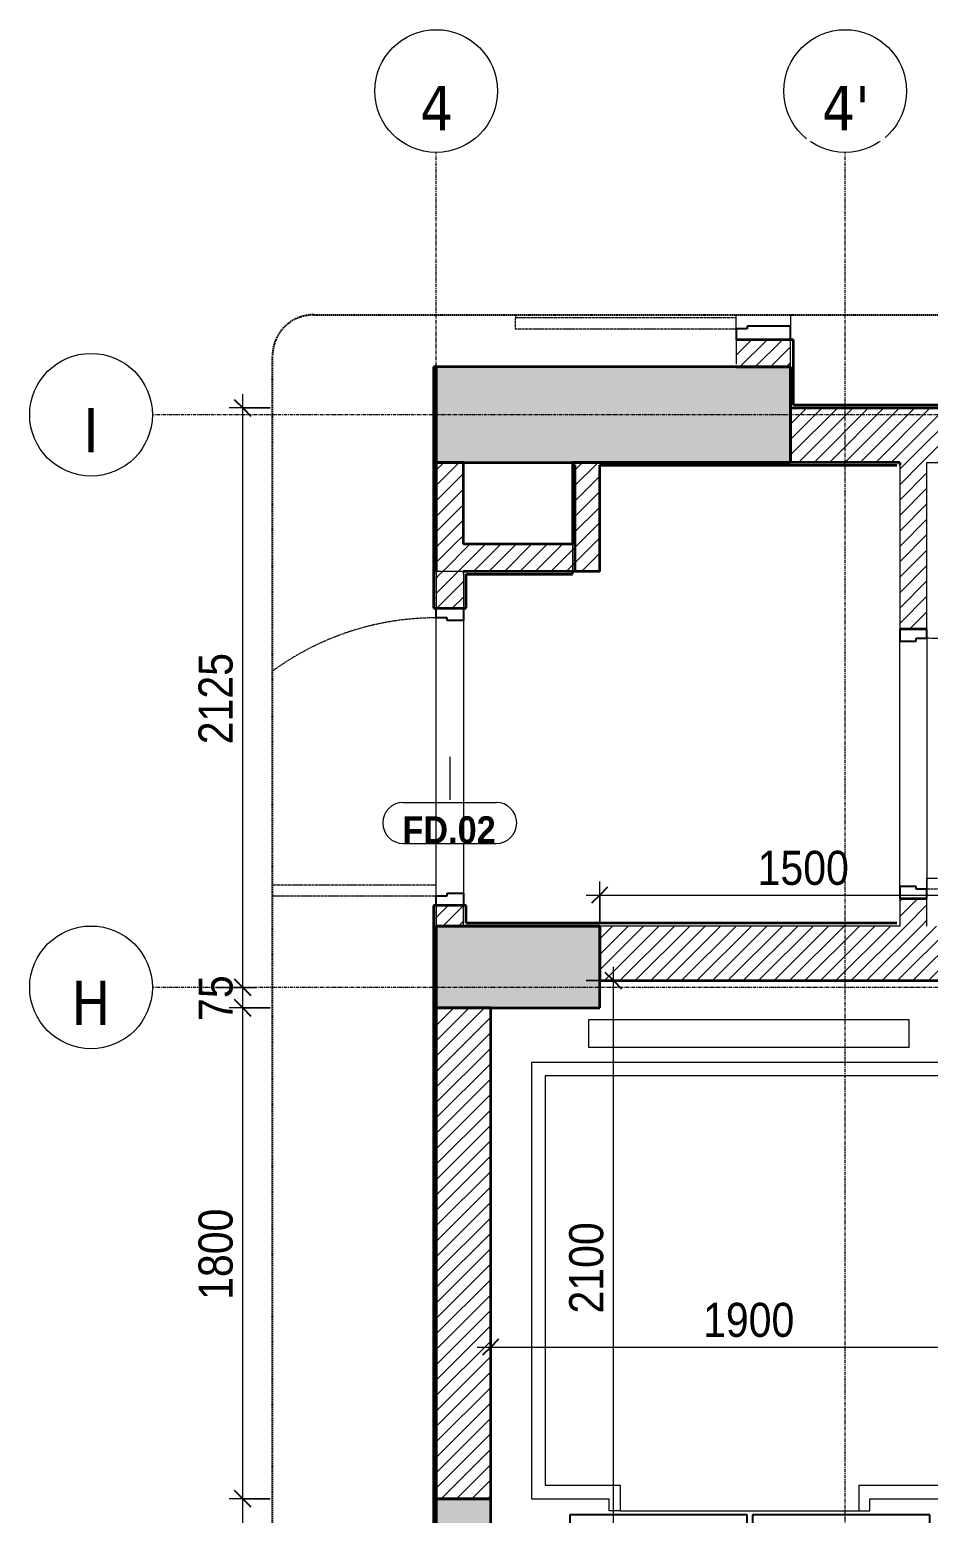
# Model space of a CAD drawing. Header units: millimetres. Extents: x 42962 to 86732, y 2002 to 54980.
# Drawn here: x 42962 to 46257, y 49508 to 54949 of the extents above; entities that cross this region are included whole.
import ezdxf

# ---------------------------------------------------------------- set-up
doc = ezdxf.new("R2010")
doc.units = ezdxf.units.MM
for name, pattern in [('Dash - Tight', [4.5, 3, -1.5]), ('Grid Line', [22.225, 12.7, -3.175, 3.175, -3.175]), ('Hidden', [7.14375, 4.7625, -2.38125])]:
    doc.linetypes.add(name, pattern=pattern)
for name, color, linetype, lineweight in [('0-1', 7, 'Continuous', 5), ('A-ANNO-DIMS', 211, 'Continuous', 9), ('A-ANNO-DIMS-50', 211, 'Continuous', 9), ('A-DETL-GENF-1', 92, 'Dash - Tight', 18), ('A-DETL-GENF-2', 92, 'Hidden', 25), ('A-DOOR', 31, 'Continuous', 18), ('A-DOOR-1', 31, 'Continuous', 25), ('A-DOOR-FRAM', 31, 'Continuous', 25), ('A-DOOR-IDEN', 31, 'Continuous', 9), ('A-FLOR', 192, 'Continuous', 18), ('A-WALL', 113, 'Continuous', 18), ('A-WALL-1', 113, 'Continuous', 35), ('A-WALL-PATT-1', 111, 'Continuous', 18), ('S-COLS-1', 9, 'Continuous', 5), ('S-COLS-2', 7, 'Continuous', 35), ('S-GRID-1', 1, 'Grid Line', 9), ('S-GRID-IDEN', 1, 'Continuous', 9)]:
    doc.layers.add(name, color=color, linetype=linetype, lineweight=lineweight)
doc.styles.add('Arial_B_1', font='arialbd.ttf', dxfattribs={"width": 0.9, "height": 100})
doc.styles.add('Tahoma_B', font='tahomabd.ttf', dxfattribs={"height": 162.5})
doc.styles.add('UTM Avo', font='', dxfattribs={"width": 0.9, "height": 125})
doc.styles.get('UTM Avo').set_extended_font_data('UTM Avo')
doc.dimstyles.new('1_Dim_chi_tiet_2_5', dxfattribs={"dimscale": 304.8, "dimtxt": 124.912619, "dimasz": 0.19685, "dimexe": 0.164042, "dimexo": 0.0625, "dimgap": 0.016404, "dimtad": 1, "dimdec": 0, "dimrnd": 5, "dimzin": 0, "dimdsep": 46, "dimtxsty": 'UTM Avo', "dimblk1": 'OBLIQUE', "dimblk2": 'OBLIQUE', "dimsah": 1, "dimcen": 0.09, "dimdle": 0.164042, "dimazin": 0, "dimtfac": 1, "dimtdec": 4, "dimtix": 1, "dimtmove": 0, "dimatfit": 3, "dimfxl": 0.328084, "dimfxlon": 1, "dimtvp": 1, "dimtolj": 1, "dimtzin": 0, "dimarcsym": 2})
pattern_1 = [(45, (0, 0), (-28.284271, 28.284271), [])]

# ---------------------------------------------------------------- blocks, each defined once
blk = doc.blocks.new('NCV_TKTC_KET CAU_rvt-1-TKCS_THANG MÁY TM1- MẶT BẰNG TẦNG HẦM')
at = {"layer": 'S-COLS-1'}
for points in [[(45752.6, 53361.9), (45752.6, 53711.9), (44452.6, 53711.9), (44452.6, 53361.9), (45316.1, 53361.9)], [(45052.6, 51361.9), (45052.6, 51661.9), (44452.6, 51661.9), (44452.6, 51361.9)], [(44652.6, 49161.9), (44652.6, 49561.9), (44452.6, 49561.9), (44452.6, 49161.9)]]:
    blk.add_hatch(color=256, dxfattribs=at).paths.add_polyline_path(points)
at = {"layer": 'S-COLS-2'}
for p, q in [((44452.6, 53711.9), (44452.6, 53361.9)), ((45752.6, 53711.9), (44452.6, 53711.9)), ((45752.6, 53361.9), (45752.6, 53711.9)), ((44452.6, 53361.9), (45752.6, 53361.9)), ((44452.6, 51661.9), (44452.6, 51361.9)), ((45052.6, 51661.9), (44452.6, 51661.9)), ((45052.6, 51361.9), (45052.6, 51661.9)), ((44452.6, 51361.9), (45052.6, 51361.9)), ((44652.6, 49561.9), (44452.6, 49561.9)), ((44452.6, 49561.9), (44452.6, 49161.9)), ((44652.6, 49161.9), (44652.6, 49561.9))]:
    blk.add_line(p, q, dxfattribs=at)
blk = doc.blocks.new('FD_07 - FD_07-1700x2200-CỬA ĐI 2 CÁNH-957548-TKCS_THANG MÁY TM1- MẶT BẰNG TẦNG HẦM')
at = {"layer": 'A-DETL-GENF-1'}
for p, q in [((-810, 910), (-810, 100)), ((-770, 910), (-810, 910)), ((-770, 100), (-770, 910)), ((-810, 100), (-770, 100))]:
    blk.add_line(p, q, dxfattribs=at)
blk.add_arc((-810, 100), 810, 86.3875, 87.1694, dxfattribs=at)
at = {"layer": 'A-DOOR'}
for p, q in [((-810, 100), (-759, 100)), ((-759, -100), (-800, -100))]:
    blk.add_line(p, q, dxfattribs=at)
at = {"layer": 'A-DOOR-FRAM'}
for p, q in [((-810, 100), (-850, 100)), ((-850, 100), (-850, -100)), ((-810, 60), (-810, 100)), ((-800, 60), (-810, 60)), ((-800, -100), (-800, 60)), ((-850, -100), (-800, -100))]:
    blk.add_line(p, q, dxfattribs=at)
blk = doc.blocks.new('Thang may HIEN - Dài x Rộng - 2000x2000-2402764-TKCS_THANG MÁY TM1- MẶT BẰNG TẦNG HẦM')
at = {"layer": 'A-DOOR'}
for p, q in [((-590, 120), (-880, 120)), ((-880, 120), (-880, 100)), ((-500, -60), (-590, 120)), ((590, 120), (500, -60)), ((880, 120), (590, 120)), ((880, 100), (880, 120)), ((-880, 100), (-600, 100)), ((-600, 100), (-600, -100)), ((600, -100), (600, 100)), ((600, 100), (880, 100)), ((-600, -100), (-540, -100)), ((-540, -100), (-540, -140)), ((-500, -140), (-500, -60)), ((500, -60), (500, -140)), ((615, -100), (600, -100)), ((615, -140), (615, -100)), ((-660, -190.4), (-660, -150.4)), ((-660, -150.4), (-10, -150.4)), ((-540, -140), (-500, -140)), ((-10, -150.4), (-10, -190.4)), ((660, -150.4), (10, -150.4)), ((10, -150.4), (10, -190.4)), ((500, -140), (615, -140)), ((660, -190.4), (660, -150.4)), ((-10, -190.4), (-660, -190.4)), ((-10, -200.4), (-660, -200.4)), ((-660, -200.4), (-660, -240.4)), ((-10, -240.4), (-10, -200.4)), ((10, -190.4), (660, -190.4)), ((10, -200.4), (10, -240.4)), ((660, -200.4), (10, -200.4)), ((660, -240.4), (660, -200.4)), ((-660, -240.4), (-10, -240.4)), ((-440, -255), (-440, -300)), ((-400, -255), (-440, -255)), ((475, -255), (-400, -255)), ((-400, -350), (-400, -255)), ((10, -240.4), (660, -240.4)), ((475, -255), (515, -255)), ((475, -350), (475, -255)), ((515, -255), (515, -300)), ((-440, -300), (-800, -300)), ((-800, -300), (-800, -1900)), ((800, -300), (515, -300)), ((800, -1900), (800, -300)), ((-400, -350), (-750, -350)), ((-750, -350), (-750, -1850)), ((750, -350), (475, -350)), ((750, -1850), (750, -350)), ((-800, -1900), (800, -1900)), ((-750, -1850), (750, -1850)), ((590.8, -1955.4), (-584.2, -1955.4)), ((-584.2, -1955.4), (-584.2, -2055.4)), ((590.8, -2055.4), (590.8, -1955.4)), ((-584.2, -2055.4), (590.8, -2055.4))]:
    blk.add_line(p, q, dxfattribs=at)
at = {"layer": 'A-DOOR-1'}
for p, q in [((-680, 124), (-790, 124)), ((-790, 124), (-790, 120)), ((-680, 120), (-680, 124)), ((-600, -100), (-640, -100)), ((-640, -100), (-640, -140)), ((640, -100), (615, -100)), ((640, -140), (640, -100)), ((-10, -150.4), (-660, -150.4)), ((-660, -150.4), (-660, -190.4)), ((-640, -140), (-540, -140)), ((-10, -190.4), (-10, -150.4)), ((10, -150.4), (10, -190.4)), ((660, -150.4), (10, -150.4)), ((615, -140), (640, -140)), ((660, -190.4), (660, -150.4)), ((-660, -190.4), (-10, -190.4)), ((-10, -200.4), (-660, -200.4)), ((-660, -200.4), (-660, -240.4)), ((-10, -240.4), (-10, -200.4)), ((10, -190.4), (660, -190.4)), ((10, -200.4), (10, -240.4)), ((660, -200.4), (10, -200.4)), ((660, -240.4), (660, -200.4)), ((-660, -240.4), (-10, -240.4)), ((10, -240.4), (660, -240.4))]:
    blk.add_line(p, q, dxfattribs=at)
blk = doc.blocks.new('FD_02 - FD_03 - FD_02-KY THUAT-1000x2200mm-2441165-TKCS_THANG MÁY TM1- MẶT BẰNG TẦNG HẦM')
at = {"layer": 'A-DETL-GENF-1'}
for p, q in [((510, -50), (470, -50)), ((470, -50), (470, -650)), ((510, -650), (510, -50))]:
    blk.add_line(p, q, dxfattribs=at)
blk.add_arc((510, -50), 1020, 180, 216.0987, dxfattribs=at)
at = {"layer": 'A-DOOR-FRAM'}
for p, q in [((-545, 50), (-500, 50)), ((-545, -50), (-545, 50)), ((-500, 50), (-500, -10)), ((500, 50), (545, 50)), ((500, -10), (500, 50)), ((545, 50), (545, -50)), ((-510, -50), (-545, -50)), ((-500, -10), (-510, -10)), ((-510, -10), (-510, -50)), ((510, -10), (500, -10)), ((510, -50), (510, -10)), ((545, -50), (510, -50))]:
    blk.add_line(p, q, dxfattribs=at)
blk = doc.blocks.new('FD_02 - FD_03 - FD_03-KY THUAT-900x2200mm-801878-TKCS_THANG MÁY TM1- MẶT BẰNG TẦNG HẦM')
at = {"layer": 'A-DETL-GENF-1'}
for p, q in [((420, 50), (420, 970)), ((420, 970), (460, 970)), ((460, 970), (460, 50)), ((460, 50), (420, 50))]:
    blk.add_line(p, q, dxfattribs=at)
blk.add_arc((460, 50), 920, 92.4919, 180, dxfattribs=at)
at = {"layer": 'A-DOOR-FRAM'}
for p, q in [((-460, 50), (-495, 50)), ((-495, 50), (-495, -50)), ((-460, 10), (-460, 50)), ((-450, 10), (-460, 10)), ((-450, -50), (-450, 10)), ((460, 10), (450, 10)), ((450, 10), (450, -50)), ((495, 50), (460, 50)), ((460, 50), (460, 10)), ((495, -50), (495, 50)), ((-495, -50), (-450, -50)), ((450, -50), (495, -50))]:
    blk.add_line(p, q, dxfattribs=at)
blk = doc.blocks.new('BORDER VIEW - BORDER VIEW-3767401-TKCS_THANG MÁY TM1- MẶT BẰNG TẦNG HẦM')
at = {"layer": 'A-DETL-GENF-2'}
for p, q in [((150, 9766), (7246.6, 9766)), ((0, 150), (0, 9616))]:
    blk.add_line(p, q, dxfattribs=at)
blk.add_arc((150, 9616), 150, 90, 180, dxfattribs=at)
blk = doc.blocks.new('Grid - M_Grid Head - Circle-353313-TKCS_THANG MÁY TM1- MẶT BẰNG TẦNG HẦM')
at = {"layer": 'S-GRID-IDEN'}
blk.add_circle((0, 0), 4.5, dxfattribs=at)
blk = doc.blocks.new('DIMBLOCK13-TKCS_THANG MÁY TM1- MẶT BẰNG TẦNG HẦM')
at = {"layer": 'A-ANNO-DIMS-50'}
for p, q in [((45052.6, 51675.3), (45052.6, 51825.3)), ((46552.6, 51675.3), (46552.6, 51825.3)), ((45002.6, 51775.3), (46552.6, 51775.3)), ((45052.6, 51775.3), (45052.6, 51675.3)), ((46552.6, 51775.3), (46552.6, 51675.3))]:
    blk.add_line(p, q, dxfattribs=at)
at = {"layer": 'A-ANNO-DIMS-50', "lineweight": 25}
for p, q in [((45052.6, 51775.3), (45082.6, 51805.3)), ((46552.6, 51775.3), (46582.6, 51805.3)), ((45052.6, 51775.3), (45022.6, 51745.3)), ((46552.6, 51775.3), (46522.6, 51745.3))]:
    blk.add_line(p, q, dxfattribs=at)
at = {"layer": 'A-ANNO-DIMS-50', "color": 0, "insert": (45631.5, 51937.7), "char_height": 125, "width": 410.824, "attachment_point": 1, "line_spacing_factor": 1.110334, "style": 'UTM Avo'}
blk.add_mtext('1500', dxfattribs=at)
blk = doc.blocks.new('_Oblique')
at = {"color": 0, "linetype": 'ByBlock', "lineweight": -2}
blk.add_line((-0.5, -0.5), (0.5, 0.5), dxfattribs=at)
blk = doc.blocks.new('DIMBLOCK24-TKCS_THANG MÁY TM1- MẶT BẰNG TẦNG HẦM')
at = {"layer": 'A-ANNO-DIMS-50', "lineweight": 25}
for p, q in [((43743.6, 49561.9), (43713.6, 49591.9)), ((43743.6, 49561.9), (43773.6, 49531.9)), ((43743.6, 48436.9), (43713.6, 48466.9)), ((43743.6, 48436.9), (43773.6, 48406.9))]:
    blk.add_line(p, q, dxfattribs=at)
at = {"layer": 'A-ANNO-DIMS-50'}
for p, q in [((43843.6, 49561.9), (43693.6, 49561.9)), ((43743.6, 48436.9), (43743.6, 49561.9)), ((43743.6, 49561.9), (43843.6, 49561.9)), ((43643.6, 48436.9), (43793.6, 48436.9)), ((43743.6, 48436.9), (43643.6, 48436.9))]:
    blk.add_line(p, q, dxfattribs=at)
at = {"layer": 'A-ANNO-DIMS-50', "color": 0, "insert": (43581.2, 48828.3), "char_height": 125, "width": 410.824, "attachment_point": 1, "rotation": 90, "line_spacing_factor": 1.110334, "style": 'UTM Avo'}
blk.add_mtext('1125', dxfattribs=at)
blk = doc.blocks.new('DIMBLOCK25-TKCS_THANG MÁY TM1- MẶT BẰNG TẦNG HẦM')
at = {"layer": 'A-ANNO-DIMS-50'}
for p, q in [((43843.6, 51361.9), (43693.6, 51361.9)), ((43743.6, 49561.9), (43743.6, 51361.9)), ((43743.6, 51361.9), (43843.6, 51361.9)), ((43843.6, 49561.9), (43693.6, 49561.9)), ((43743.6, 49561.9), (43843.6, 49561.9))]:
    blk.add_line(p, q, dxfattribs=at)
at = {"layer": 'A-ANNO-DIMS-50', "lineweight": 25}
for p, q in [((43743.6, 51361.9), (43713.6, 51391.9)), ((43743.6, 51361.9), (43773.6, 51331.9)), ((43743.6, 49561.9), (43713.6, 49591.9)), ((43743.6, 49561.9), (43773.6, 49531.9))]:
    blk.add_line(p, q, dxfattribs=at)
at = {"layer": 'A-ANNO-DIMS-50', "color": 0, "insert": (43581.2, 50290.8), "char_height": 125, "width": 410.824, "attachment_point": 1, "rotation": 90, "line_spacing_factor": 1.110334, "style": 'UTM Avo'}
blk.add_mtext('1800', dxfattribs=at)
blk = doc.blocks.new('DIMBLOCK26-TKCS_THANG MÁY TM1- MẶT BẰNG TẦNG HẦM')
at = {"layer": 'A-ANNO-DIMS-50'}
for p, q in [((43643.6, 51436.9), (43793.6, 51436.9)), ((43743.6, 51436.9), (43643.6, 51436.9)), ((43743.6, 51361.9), (43743.6, 51436.9)), ((43843.6, 51361.9), (43693.6, 51361.9)), ((43743.6, 51361.9), (43843.6, 51361.9))]:
    blk.add_line(p, q, dxfattribs=at)
at = {"layer": 'A-ANNO-DIMS-50', "lineweight": 25}
for p, q in [((43743.6, 51436.9), (43713.6, 51466.9)), ((43743.6, 51436.9), (43773.6, 51406.9)), ((43743.6, 51361.9), (43713.6, 51391.9)), ((43743.6, 51361.9), (43773.6, 51331.9))]:
    blk.add_line(p, q, dxfattribs=at)
at = {"layer": 'A-ANNO-DIMS-50', "color": 0, "insert": (43581.2, 51313.8), "char_height": 125, "width": 205.412, "attachment_point": 1, "rotation": 90, "line_spacing_factor": 1.110334, "style": 'UTM Avo'}
blk.add_mtext('75', dxfattribs=at)
blk = doc.blocks.new('DIMBLOCK27-TKCS_THANG MÁY TM1- MẶT BẰNG TẦNG HẦM')
at = {"layer": 'A-ANNO-DIMS-50', "lineweight": 25}
for p, q in [((43743.6, 53561.9), (43713.6, 53591.9)), ((43743.6, 53561.9), (43773.6, 53531.9)), ((43743.6, 51436.9), (43713.6, 51466.9)), ((43743.6, 51436.9), (43773.6, 51406.9))]:
    blk.add_line(p, q, dxfattribs=at)
at = {"layer": 'A-ANNO-DIMS-50'}
for p, q in [((43743.6, 51436.9), (43743.6, 53611.9)), ((43843.6, 53561.9), (43693.6, 53561.9)), ((43743.6, 53561.9), (43843.6, 53561.9)), ((43643.6, 51436.9), (43793.6, 51436.9)), ((43743.6, 51436.9), (43643.6, 51436.9))]:
    blk.add_line(p, q, dxfattribs=at)
at = {"layer": 'A-ANNO-DIMS-50', "color": 0, "insert": (43581.2, 52328.3), "char_height": 125, "width": 410.824, "attachment_point": 1, "rotation": 90, "line_spacing_factor": 1.110334, "style": 'UTM Avo'}
blk.add_mtext('2125', dxfattribs=at)
blk = doc.blocks.new('DIMBLOCK28-TKCS_THANG MÁY TM1- MẶT BẰNG TẦNG HẦM')
at = {"layer": 'A-ANNO-DIMS-50'}
for p, q in [((44652.6, 50217.8), (44652.6, 50067.8)), ((44652.6, 50117.8), (44652.6, 50217.8)), ((46552.6, 50217.8), (46552.6, 50067.8)), ((46552.6, 50117.8), (46552.6, 50217.8)), ((44602.6, 50117.8), (46602.6, 50117.8))]:
    blk.add_line(p, q, dxfattribs=at)
at = {"layer": 'A-ANNO-DIMS-50', "lineweight": 25}
for p, q in [((44652.6, 50117.8), (44622.6, 50087.8)), ((44652.6, 50117.8), (44682.6, 50147.8)), ((46552.6, 50117.8), (46522.6, 50087.8)), ((46552.6, 50117.8), (46582.6, 50147.8))]:
    blk.add_line(p, q, dxfattribs=at)
at = {"layer": 'A-ANNO-DIMS-50', "color": 0, "insert": (45431.4, 50280.2), "char_height": 125, "width": 410.824, "attachment_point": 1, "line_spacing_factor": 1.110334, "style": 'UTM Avo'}
blk.add_mtext('1900', dxfattribs=at)
blk = doc.blocks.new('STN_Door Tag - STN_Door Tag-1788670-TKCS_THANG MÁY TM1- MẶT BẰNG TẦNG HẦM')
at = {"layer": 'A-DOOR-IDEN'}
for p, q in [((-3.37, 1.49), (3.43, 1.49)), ((-3.37, -1.52), (3.43, -1.52))]:
    blk.add_line(p, q, dxfattribs=at)
for centre, start, end in [((-3.37, -0.01), 90, 270), ((3.43, -0.01), 270, 90)]:
    blk.add_arc(centre, 1.51, start, end, dxfattribs=at)
blk = doc.blocks.new('DIMBLOCK31-TKCS_THANG MÁY TM1- MẶT BẰNG TẦNG HẦM')
at = {"layer": 'A-ANNO-DIMS-50', "lineweight": 25}
for p, q in [((45102.7, 51461.9), (45072.7, 51491.9)), ((45102.7, 51461.9), (45132.7, 51431.9)), ((45102.7, 49361.9), (45072.7, 49391.9)), ((45102.7, 49361.9), (45132.7, 49331.9))]:
    blk.add_line(p, q, dxfattribs=at)
at = {"layer": 'A-ANNO-DIMS-50'}
for p, q in [((45102.7, 49311.9), (45102.7, 51511.9)), ((45002.7, 51461.9), (45152.7, 51461.9)), ((45102.7, 51461.9), (45002.7, 51461.9)), ((45002.7, 49361.9), (45152.7, 49361.9)), ((45102.7, 49361.9), (45002.7, 49361.9))]:
    blk.add_line(p, q, dxfattribs=at)
at = {"layer": 'A-ANNO-DIMS-50', "color": 0, "insert": (44940.3, 50240.8), "char_height": 125, "width": 410.824, "attachment_point": 1, "rotation": 90, "line_spacing_factor": 1.110334, "style": 'UTM Avo'}
blk.add_mtext('2100', dxfattribs=at)

msp = doc.modelspace()

# ---------------------------------------------------------------- hatches: boundary and pattern name
at = {"layer": 'A-WALL-PATT-1'}
h = msp.add_hatch(dxfattribs=at)
h.set_pattern_fill('FP_1', color=256, style=0, pattern_type=2)
h.set_pattern_definition(pattern_1)
h.paths.add_polyline_path([(45752.6, 53711.9), (45752.6, 53811.9), (45552.6, 53811.9), (45552.6, 53711.9)])
h = msp.add_hatch(dxfattribs=at)
h.set_pattern_fill('FP_1', color=256, style=0, pattern_type=2)
h.set_pattern_definition(pattern_1)
h.paths.add_polyline_path([(48852.6, 53361.9), (48852.6, 53561.9), (45752.6, 53561.9), (45752.6, 53361.9), (47356.9, 53361.9)])
h = msp.add_hatch(dxfattribs=at)
h.set_pattern_fill('FP_1', color=256, style=0, pattern_type=2)
h.set_pattern_definition(pattern_1)
h.paths.add_polyline_path([(44552.6, 52951.9), (44552.6, 52961.9), (44452.6, 52961.9), (44452.6, 52951.9)])
h.paths.add_polyline_path([(44552.6, 53061.9), (44552.6, 53361.9), (44452.6, 53361.9), (44452.6, 53061.9)])
h = msp.add_hatch(dxfattribs=at)
h.set_pattern_fill('FP_1', color=256, style=0, pattern_type=2)
h.set_pattern_definition(pattern_1)
h.paths.add_polyline_path([(44952.6, 52961.9), (45052.6, 52961.9), (45052.6, 53361.9), (44952.6, 53361.9), (44952.6, 53061.9)])
h = msp.add_hatch(dxfattribs=at)
h.set_pattern_fill('FP_1', color=256, style=0, pattern_type=2)
h.set_pattern_definition(pattern_1)
h.paths.add_polyline_path([(46252.5, 51661.9), (46252.5, 51761.9), (46152.5, 51761.9), (46152.5, 51661.9)])
h.paths.add_polyline_path([(46152.5, 52751.9), (46252.5, 52751.9), (46252.5, 53361.9), (46152.5, 53361.9), (46152.5, 53351.9)])
h = msp.add_hatch(dxfattribs=at)
h.set_pattern_fill('FP_1', color=256, style=0, pattern_type=2)
h.set_pattern_definition(pattern_1)
h.paths.add_polyline_path([(44952.6, 52961.9), (44952.6, 53061.9), (44452.6, 53061.9), (44452.6, 52961.9), (44552.6, 52961.9)])
h = msp.add_hatch(dxfattribs=at)
h.set_pattern_fill('FP_1', color=256, style=0, pattern_type=2)
h.set_pattern_definition(pattern_1)
h.paths.add_polyline_path([(44552.6, 51661.9), (44552.6, 51737), (44452.6, 51737), (44452.6, 51661.9)])
h.paths.add_polyline_path([(44452.6, 52827), (44552.6, 52827), (44552.6, 52951.9), (44452.6, 52951.9)])
h = msp.add_hatch(dxfattribs=at)
h.set_pattern_fill('FP_1', color=256, style=0, pattern_type=2)
h.set_pattern_definition(pattern_1)
h.paths.add_polyline_path([(45052.6, 51461.9), (46552.6, 51461.9), (46552.6, 51661.9), (45052.6, 51661.9)])
h = msp.add_hatch(dxfattribs=at)
h.set_pattern_fill('FP_1', color=256, style=0, pattern_type=2)
h.set_pattern_definition(pattern_1)
h.paths.add_polyline_path([(44652.6, 49561.9), (44652.6, 51361.9), (44452.6, 51361.9), (44452.6, 49561.9)])

# ---------------------------------------------------------------- linework, layer by layer
at = {"layer": 'A-DOOR-IDEN'}
msp.add_line((44502.6, 52282), (44502.6, 52124.4), dxfattribs=at)
at = {"layer": 'A-FLOR'}
for p, q in [((45552.6, 53851.9), (45552.6, 53902.9)), ((45752.6, 53902.9), (45752.6, 53861.9)), ((44452.6, 51772), (44452.6, 52792)), ((44552.6, 52782), (44552.6, 51782)), ((46152.5, 51806.9), (46152.5, 52706.9)), ((46252.5, 52716.9), (46252.5, 51796.9))]:
    msp.add_line(p, q, dxfattribs=at)
at = {"layer": 'A-WALL'}
for p, q in [((45552.6, 53811.9), (45552.6, 53721.9)), ((45752.6, 53711.9), (45752.6, 53811.9)), ((45052.6, 53361.9), (45052.6, 53351.9)), ((46152.5, 53351.9), (46152.5, 52751.9)), ((46252.5, 53361.9), (48852.6, 53361.9)), ((46252.5, 52751.9), (46252.5, 53361.9)), ((44952.6, 53061.9), (44952.6, 52961.9)), ((44452.6, 52961.9), (44452.6, 52827)), ((44552.6, 52961.9), (44452.6, 52961.9)), ((44552.6, 52951.9), (44552.6, 52961.9)), ((44552.6, 52961.9), (44552.6, 52827)), ((46152.5, 51761.9), (46152.5, 51661.9)), ((46252.5, 51661.9), (46252.5, 51761.9)), ((44452.6, 51737), (44452.6, 51661.9)), ((44552.6, 51661.9), (44552.6, 51737)), ((46152.5, 51661.9), (45052.6, 51661.9))]:
    msp.add_line(p, q, dxfattribs=at)
at = {"layer": 'A-WALL-1'}
for p, q in [((45762.6, 53811.9), (45552.6, 53811.9)), ((45762.6, 53571.9), (45762.6, 53811.9)), ((44452.6, 53711.9), (44442.6, 53711.9)), ((44442.6, 53711.9), (44442.6, 52827)), ((44452.6, 52961.9), (44452.6, 53711.9)), ((45552.6, 53711.9), (45752.6, 53711.9)), ((45752.6, 53711.9), (45752.6, 53361.9)), ((45752.6, 53561.9), (50802.6, 53561.9)), ((48862.6, 53571.9), (45762.6, 53571.9)), ((44452.6, 53361.9), (44452.6, 52961.9)), ((44552.6, 53361.9), (44452.6, 53361.9)), ((44552.6, 53061.9), (44552.6, 53361.9)), ((46152.5, 53361.9), (44952.6, 53361.9)), ((44952.6, 53361.9), (44952.6, 53061.9)), ((44962.6, 53351.9), (44952.6, 53351.9)), ((44962.6, 52961.9), (44962.6, 53351.9)), ((45052.6, 52961.9), (45052.6, 53351.9)), ((45052.6, 53351.9), (46142.5, 53351.9)), ((46152.5, 53361.9), (46152.5, 53351.9)), ((44952.6, 53061.9), (44552.6, 53061.9)), ((45052.6, 52961.9), (44552.6, 52961.9)), ((44562.6, 52951.9), (44952.6, 52951.9)), ((44562.6, 52827), (44562.6, 52951.9)), ((44952.6, 52951.9), (44952.6, 52961.9)), ((44442.6, 52827), (44562.6, 52827)), ((46152.5, 52751.9), (46252.5, 52751.9)), ((46252.5, 51761.9), (46152.5, 51761.9)), ((44562.6, 51737), (44442.6, 51737)), ((44442.6, 51737), (44442.6, 46687.7)), ((44562.6, 51671.9), (44562.6, 51737)), ((44452.6, 49161.9), (44452.6, 51661.9)), ((44452.6, 51661.9), (45052.6, 51661.9)), ((46142.5, 51671.9), (44562.6, 51671.9)), ((45052.6, 51661.9), (45052.6, 51461.9)), ((45052.6, 51461.9), (46552.6, 51461.9)), ((44652.6, 51361.9), (44452.6, 51361.9)), ((44452.6, 51361.9), (44452.6, 49561.9)), ((44652.6, 49561.9), (44652.6, 51361.9)), ((44452.6, 49561.9), (44652.6, 49561.9))]:
    msp.add_line(p, q, dxfattribs=at)
at = {"layer": 'S-GRID-1'}
for p, q in [((44452.6, 53248.9), (44452.6, 54498.9)), ((45952.6, 53248.9), (45952.6, 54498.9)), ((44662.1, 53536.9), (43412.1, 53536.9)), ((50582.3, 53536.9), (44662.1, 53536.9)), ((44452.6, 44235.9), (44452.6, 53248.9)), ((45952.6, 44235.9), (45952.6, 53248.9)), ((44662.1, 51436.9), (43412.1, 51436.9)), ((50582.3, 51436.9), (44662.1, 51436.9))]:
    msp.add_line(p, q, dxfattribs=at)

# ---------------------------------------------------------------- block references
at = {"layer": '0-1'}
msp.add_blockref('NCV_TKTC_KET CAU_rvt-1-TKCS_THANG MÁY TM1- MẶT BẰNG TẦNG HẦM', (0, 0), dxfattribs=at)
at = {"layer": 'A-DETL-GENF-1'}
msp.add_blockref('BORDER VIEW - BORDER VIEW-3767401-TKCS_THANG MÁY TM1- MẶT BẰNG TẦNG HẦM', (43852.6, 44136.9), dxfattribs=at)
at = {"layer": 'A-DOOR'}
for name, p, rotation in [('FD_07 - FD_07-1700x2200-CỬA ĐI 2 CÁNH-957548-TKCS_THANG MÁY TM1- MẶT BẰNG TẦNG HẦM', (45652.6, 54661.9), 90), ('FD_02 - FD_03 - FD_02-KY THUAT-1000x2200mm-2441165-TKCS_THANG MÁY TM1- MẶT BẰNG TẦNG HẦM', (44502.6, 52282), 270), ('FD_02 - FD_03 - FD_03-KY THUAT-900x2200mm-801878-TKCS_THANG MÁY TM1- MẶT BẰNG TẦNG HẦM', (46202.5, 52256.9), 270), ('Thang may HIEN - Dài x Rộng - 2000x2000-2402764-TKCS_THANG MÁY TM1- MẶT BẰNG TẦNG HẦM', (45602.6, 49261.9), 180)]:
    msp.add_blockref(name, p, dxfattribs=dict(at, rotation=rotation))
at = {"layer": 'A-DOOR-IDEN', "xscale": 49.99999999999998, "yscale": 49.99999999999998, "zscale": 49.99999999999998}
msp.add_blockref('STN_Door Tag - STN_Door Tag-1788670-TKCS_THANG MÁY TM1- MẶT BẰNG TẦNG HẦM', (44501, 52040.4), dxfattribs=at)
at = {"layer": 'S-GRID-IDEN', "xscale": 49.99999999999998, "yscale": 49.99999999999998, "zscale": 49.99999999999998}
for p in [(44452.6, 54723.9), (45952.6, 54723.9)]:
    msp.add_blockref('Grid - M_Grid Head - Circle-353313-TKCS_THANG MÁY TM1- MẶT BẰNG TẦNG HẦM', p, dxfattribs=at)
at = {"layer": 'S-GRID-IDEN', "xscale": 49.99999999999998, "yscale": 49.99999999999998, "zscale": 49.99999999999998, "rotation": 89.99999999999982}
for p in [(43187.1, 53536.9), (43187.1, 51436.9)]:
    msp.add_blockref('Grid - M_Grid Head - Circle-353313-TKCS_THANG MÁY TM1- MẶT BẰNG TẦNG HẦM', p, dxfattribs=at)

# ---------------------------------------------------------------- texts
at = {"layer": 'A-DOOR-IDEN', "insert": (44500, 52013.7), "char_height": 100, "width": 351.45, "attachment_point": 5, "line_spacing_factor": 0.936439, "style": 'Arial_B_1'}
msp.add_mtext('\\pt2.25,4.5,6.75,9,11.25,13.5,15.75,18,20.25,22.5,24.75,27,29.25,31.5,33.75,36,38.25,40.5,42.75,45,47.25,49.5,51.75,54,56.25,58.5,60.75,63,65.25,67.5,69.75,72;FD.02', dxfattribs=at)

# ---------------------------------------------------------------- dimensions: what is measured, and where the dimension line sits
at = {"layer": 'A-ANNO-DIMS'}
for base, p1, p2, override, picture, middle in [((43743.6, 53561.9), (43643.6, 51436.9), (43843.6, 53561.9), {"dimpost": '<>', "dimfxl": 2134.391014}, 'DIMBLOCK27-TKCS_THANG MÁY TM1- MẶT BẰNG TẦNG HẦM', (43673.9, 52499.4)), ((43743.6, 51436.9), (43843.6, 51361.9), (43643.6, 51436.9), {"dimpost": '<>', "dimfxl": 213.600094}, 'DIMBLOCK26-TKCS_THANG MÁY TM1- MẶT BẰNG TẦNG HẦM', (43675, 51399.4)), ((45102.7, 51461.9), (45002.7, 49361.9), (45002.7, 51461.9), {"dimpost": '<>', "dimfxl": 2100}, 'DIMBLOCK31-TKCS_THANG MÁY TM1- MẶT BẰNG TẦNG HẦM', (45033, 50411.9)), ((43743.6, 51361.9), (43843.6, 49561.9), (43843.6, 51361.9), {"dimpost": '<>', "dimfxl": 1800}, 'DIMBLOCK25-TKCS_THANG MÁY TM1- MẶT BẰNG TẦNG HẦM', (43673.9, 50461.9)), ((43743.6, 49561.9), (43643.6, 48436.9), (43843.6, 49561.9), {"dimpost": '<>', "dimfxl": 1142.639488}, 'DIMBLOCK24-TKCS_THANG MÁY TM1- MẶT BẰNG TẦNG HẦM', (43673.9, 48999.4))]:
    dim = msp.add_linear_dim(base=base, p1=p1, p2=p2, angle=90, dimstyle='1_Dim_chi_tiet_2_5', override=override, dxfattribs=at)
    dim.commit()
    dim.dimension.update_dxf_attribs({"geometry": picture, "text_midpoint": middle})
for base, p1, p2, override, picture, middle in [((46552.6, 51775.3), (45052.6, 51675.3), (46552.6, 51675.3), {"dimpost": '<>', "dimfxl": 1500}, 'DIMBLOCK13-TKCS_THANG MÁY TM1- MẶT BẰNG TẦNG HẦM', (45802.6, 51845)), ((46552.6, 50117.8), (44652.6, 50217.8), (46552.6, 50217.8), {"dimpost": '<>', "dimfxl": 1900.07133}, 'DIMBLOCK28-TKCS_THANG MÁY TM1- MẶT BẰNG TẦNG HẦM', (45602.6, 50187.5))]:
    dim = msp.add_linear_dim(base=base, p1=p1, p2=p2, dimstyle='1_Dim_chi_tiet_2_5', override=override, dxfattribs=at)
    dim.commit()
    dim.dimension.update_dxf_attribs({"geometry": picture, "text_midpoint": middle})

# ---------------------------------------------------------------- next in the draw order: texts
at = {"layer": 'S-GRID-IDEN', "char_height": 162.5, "attachment_point": 5, "line_spacing_factor": 0.996129, "style": 'Tahoma_B', "bg_fill": 3, "box_fill_scale": 1.25, "bg_fill_color": 256, "bg_fill_true_color": 13158600, "bg_fill_transparency": 0}
for s, insert, width in [('\\pt634.99962,1269.99925,1905.0005,2540.00013,3174.99975,3809.99937,4445.00062,5080.00025,5714.99987,6349.9995,6985.00075,7620.00037,8255,8889.99962,9524.99925,10160.0005,10795.00013,11429.99975,12064.99938,12700.00063,13335.00025,13969.99988,14604.9995,15240.00075,15875.00038,16510,17144.99963,17779.99925,18415.0005,19050.00013,19684.99975,20319.99938;4', (44454.9, 54661.5), 145.5), ("\\pt634.99962,1269.99925,1905.0005,2540.00013,3174.99975,3809.99937,4445.00062,5080.00025,5714.99987,6349.9995,6985.00075,7620.00037,8255,8889.99962,9524.99925,10160.0005,10795.00013,11429.99975,12064.99938,12700.00063,13335.00025,13969.99988,14604.9995,15240.00075,15875.00038,16510,17144.99963,17779.99925,18415.0005,19050.00013,19684.99975,20319.99938;4'", (45954.9, 54661.5), 205), ('\\pt634.99962,1269.99925,1905.0005,2540.00013,3174.99975,3809.99937,4445.00062,5080.00025,5714.99987,6349.9995,6985.00075,7620.00037,8255,8889.99962,9524.99925,10160.0005,10795.00013,11429.99975,12064.99938,12700.00063,13335.00025,13969.99988,14604.9995,15240.00075,15875.00038,16510,17144.99963,17779.99925,18415.0005,19050.00013,19684.99975,20319.99938;I', (43186.9, 53479.7), 109), ('\\pt634.99962,1269.99925,1905.0005,2540.00013,3174.99975,3809.99937,4445.00062,5080.00025,5714.99987,6349.9995,6985.00075,7620.00037,8255,8889.99962,9524.99925,10160.0005,10795.00013,11429.99975,12064.99938,12700.00063,13335.00025,13969.99988,14604.9995,15240.00075,15875.00038,16510,17144.99963,17779.99925,18415.0005,19050.00013,19684.99975,20319.99938;H', (43186.6, 51379.7), 172)]:
    msp.add_mtext(s, dxfattribs=dict(at, insert=insert, width=width))

doc.saveas('drawing.dxf')
